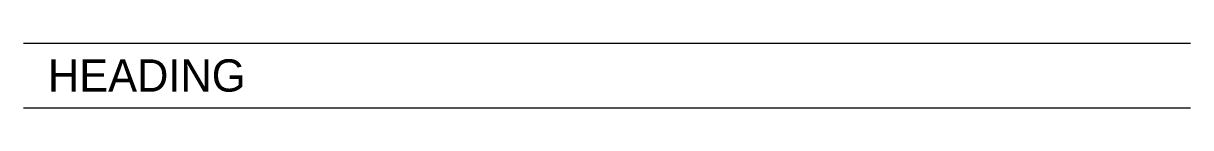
# Model space of a CAD drawing. Header units: millimetres. Extents: x 0 to 180, y -10 to 0.
import ezdxf

# ---------------------------------------------------------------- set-up
doc = ezdxf.new("R2010")
doc.units = ezdxf.units.MM

msp = doc.modelspace()

# ---------------------------------------------------------------- linework, layer by layer
at = {"transparency": 33554687}
for p, q in [((0, 0), (180, 0)), ((0, -10), (180, -10))]:
    msp.add_line(p, q, dxfattribs=at)

# ---------------------------------------------------------------- texts
at = {"color": 6, "transparency": 33554687}
msp.add_attdef('HEADING', (3.79, -7.5), 'STATUS', height=5, dxfattribs=at)

doc.saveas('drawing.dxf')
